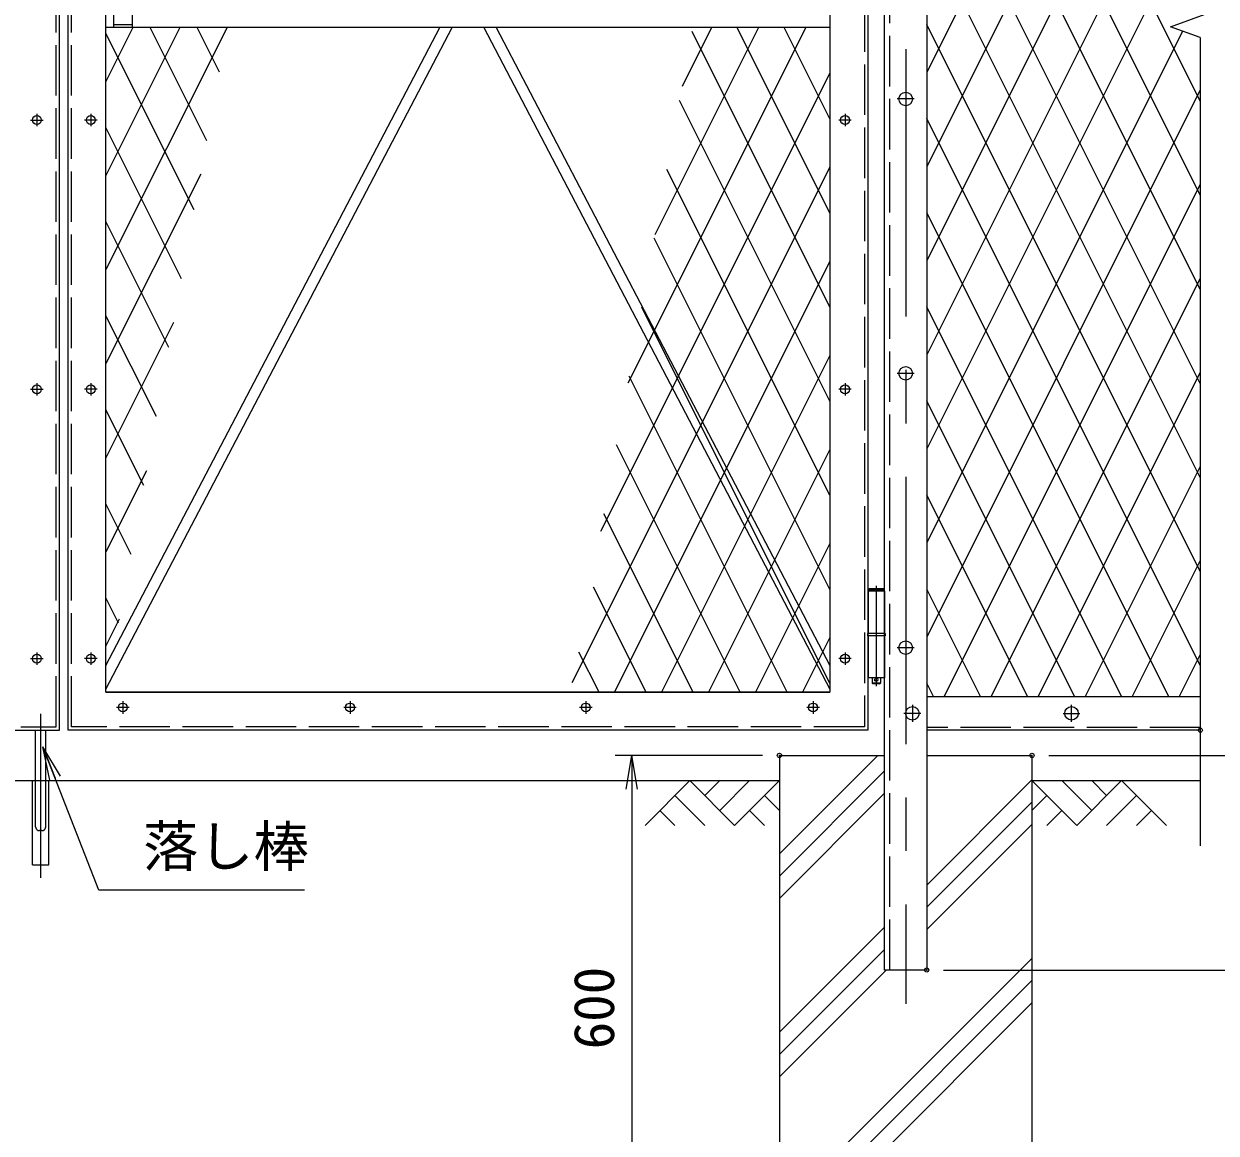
# Model space of a CAD drawing. Units: millimetres at full size; details may follow other scales. Extents: x -4200 to 4200, y -2970 to 2970.
# Drawn here: x 1194 to 2611, y -987 to 331 of the extents above; entities that cross this region are included whole.
import ezdxf
from ezdxf.enums import TextEntityAlignment as Align

# ---------------------------------------------------------------- set-up
doc = ezdxf.new("R2010")
doc.units = ezdxf.units.MM
doc.header["$LTSCALE"] = 10
doc.header["$PDMODE"] = 32
doc.header["$PDSIZE"] = 5
doc.linetypes.add('DASHED', pattern=[7.5, 6, -1.5])
doc.linetypes.add('USER1', pattern=[50.8, 31.75, -6.35, 6.35, -6.35])
for name, color, linetype, lineweight in [('0-1_D-STR1', 1, 'Continuous', 18), ('0-2_D-BMK', 2, 'USER1', 13), ('0-3_D-STR3', 3, 'Continuous', 13), ('0-4_D-STR4', 7, 'Continuous', 18), ('0-5_D-STR-DIM', 7, 'Continuous', 13), ('0-6_D-BGD', 7, 'Continuous', 18), ('0-7_0', 7, 'Continuous', 18), ('0-9_D-DCR-HCH', 7, 'Continuous', 13), ('0-A_D-STR-TXT', 7, 'Continuous', 13), ('0-B_D-STR2', 7, 'Continuous', 13)]:
    doc.layers.add(name, color=color, linetype=linetype, lineweight=lineweight)
doc.layers.add('0-8_Defpoints', color=7, linetype='Continuous')
doc.styles.add('ＭＳ ゴシック', font='')
doc.styles.get('ＭＳ ゴシック').set_extended_font_data('MS Gothic')

# ---------------------------------------------------------------- blocks, each defined once
blk = doc.blocks.new('_Open')
at = {"layer": '0-7_0'}
blk.add_line((-10, 1.667), (0, 0), dxfattribs=at)
blk.add_lwpolyline([(-10, -1.667), (0, 0), (-10, 0)], dxfattribs=at)

msp = doc.modelspace()

# ---------------------------------------------------------------- linework, layer by layer
at = {"layer": '0-1_D-STR1', "linetype": 'DASHED'}
for p, q in [((2222.99, -793.63), (2222.99, 1276.37)), ((1250.99, -504.63), (1250.99, 1257.37)), ((1232.99, -504.63), (1232.99, 1156.37)), ((290.99, -504.63), (1232.99, -504.63)), ((2192.99, -504.63), (1250.99, -504.63)), ((2591.99, -505.63), (2266.99, -505.63))]:
    msp.add_line(p, q, dxfattribs=at)
at = {"layer": '0-1_D-STR1'}
for p, q in [((1291.99, -463.63), (1291.99, 1216.37)), ((2151.99, 1216.37), (2151.99, -463.63)), ((2151.99, 326.37), (1291.99, 326.37)), ((2151.99, -463.63), (1291.99, -463.63)), ((1291.99, -463.63), (2151.99, -463.63)), ((2266.99, -468.63), (2591.99, -468.63)), ((2591.99, -508.63), (2266.99, -508.63))]:
    msp.add_line(p, q, dxfattribs=at)
for points in [[(2266.99, -793.63), (2216.99, -793.63), (2216.99, 1276.37), (2266.99, 1276.37)], [(2196.99, 1261.37), (2196.99, -508.63), (1246.99, -508.63), (1246.99, 1261.37)]]:
    msp.add_lwpolyline(points, close=True, dxfattribs=at)
msp.add_lwpolyline([(286.99, 1261.37), (286.99, -508.63), (1236.99, -508.63), (1236.99, 1156.37)], dxfattribs=at)
at = {"layer": '0-1_D-STR1', "linetype": 'DASHED'}
msp.add_lwpolyline([(1250.99, 1257.37), (2192.99, 1257.37), (2192.99, -504.63)], dxfattribs=at)
at = {"layer": '0-2_D-BMK'}
for p, q in [((2241.99, 1316.37), (2241.99, -833.63)), ((2251.99, 241.37), (2231.99, 241.37)), ((1202.55, 216.37), (1217.43, 216.37)), ((1209.99, 223.81), (1209.99, 208.93)), ((1281.43, 216.37), (1266.55, 216.37)), ((1273.99, 223.81), (1273.99, 208.93)), ((2177.43, 216.37), (2162.55, 216.37)), ((2169.99, 223.81), (2169.99, 208.93)), ((2251.99, -84.63), (2231.99, -84.63)), ((1209.99, -96.19), (1209.99, -111.07)), ((1273.99, -96.19), (1273.99, -111.07)), ((2169.99, -96.19), (2169.99, -111.07)), ((1202.55, -103.63), (1217.43, -103.63)), ((1281.43, -103.63), (1266.55, -103.63)), ((2177.43, -103.63), (2162.55, -103.63)), ((2206.99, -337.23), (2206.99, -456.39)), ((2251.99, -410.63), (2231.99, -410.63)), ((1202.55, -423.63), (1217.43, -423.63)), ((1209.99, -416.19), (1209.99, -431.07)), ((1281.43, -423.63), (1266.55, -423.63)), ((1273.99, -416.19), (1273.99, -431.07)), ((2177.43, -423.63), (2162.55, -423.63)), ((2169.99, -416.19), (2169.99, -431.07)), ((1311.99, -474.19), (1311.99, -489.07)), ((1581.99, -474.19), (1581.99, -489.07)), ((1861.99, -474.19), (1861.99, -489.07)), ((2131.99, -474.19), (2131.99, -489.07)), ((2249.99, -478.63), (2249.99, -498.63)), ((2438.99, -498.63), (2438.99, -478.63)), ((1214.49, -684.27), (1214.49, -489.2)), ((1319.43, -481.63), (1304.55, -481.63)), ((1589.43, -481.63), (1574.55, -481.63)), ((1869.43, -481.63), (1854.55, -481.63)), ((2139.43, -481.63), (2124.55, -481.63)), ((2259.99, -488.63), (2239.99, -488.63)), ((2428.99, -488.63), (2448.99, -488.63))]:
    msp.add_line(p, q, dxfattribs=at)
at = {"layer": '0-3_D-STR3'}
for p, q in [((1300.99, 426.37), (1300.99, 326.37)), ((1322.99, 426.37), (1322.99, 326.37)), ((1291.99, -431.88), (1688.51, 326.37)), ((1291.99, -459.93), (1703.18, 326.37)), ((1740.8, 326.37), (2151.99, -459.93)), ((1755.47, 326.37), (2151.99, -431.88)), ((2216.69, -343.63), (2197.29, -343.63)), ((2197.29, -343.63), (2197.29, -393.63)), ((2197.49, -341.63), (2198.49, -340.63)), ((2197.49, -341.63), (2197.49, -343.63)), ((2197.49, -341.63), (2216.49, -341.63)), ((2215.49, -340.63), (2198.49, -340.63)), ((2215.49, -340.63), (2216.49, -341.63)), ((2216.49, -341.63), (2216.49, -343.63)), ((2216.69, -343.63), (2216.69, -393.63)), ((2217.49, -393.63), (2196.49, -393.63)), ((2196.49, -393.63), (2196.49, -396.63)), ((2217.49, -393.63), (2217.49, -396.63)), ((2217.49, -396.63), (2196.49, -396.63)), ((2197.29, -396.63), (2197.29, -446.63)), ((2216.69, -396.63), (2216.69, -446.63)), ((2216.69, -446.63), (2197.29, -446.63)), ((2201.99, -446.63), (2201.99, -452.63)), ((2202.99, -453.63), (2201.99, -452.63)), ((2211.99, -446.63), (2211.99, -452.63)), ((2210.99, -453.63), (2202.99, -453.63)), ((1208.49, -568.63), (1208.49, -508.63)), ((1220.49, -568.63), (1220.49, -508.63)), ((1204.94, -668.63), (1204.94, -568.63)), ((1224.04, -668.63), (1224.04, -568.63)), ((1204.94, -668.63), (1224.04, -668.63))]:
    msp.add_line(p, q, dxfattribs=at)
at = {"layer": '0-3_D-STR3', "linetype": 'DASHED'}
for p, q in [((1322.99, 329.37), (1300.99, 329.37)), ((1208.49, -623.52), (1208.49, -568.63)), ((1220.49, -623.5), (1220.49, -568.63)), ((1215.99, -628), (1212.99, -628))]:
    msp.add_line(p, q, dxfattribs=at)
at = {"layer": '0-3_D-STR3'}
msp.add_lwpolyline([(2210.99, -453.63), (2211.99, -452.63), (2201.99, -452.63)], dxfattribs=at)
for centre, radius in [((2241.99, 241.37), 8), ((1209.99, 216.37), 5.25), ((1273.99, 216.37), 5.25), ((2169.99, 216.37), 5.25), ((2241.99, -84.63), 8), ((1209.99, -103.63), 5.25), ((1273.99, -103.63), 5.25), ((2169.99, -103.63), 5.25), ((2241.99, -410.63), 8), ((1209.99, -423.63), 5.25), ((1273.99, -423.63), 5.25), ((2169.99, -423.63), 5.25), ((2206.99, -448.63), 2), ((1311.99, -481.63), 5.25), ((1581.99, -481.63), 5.25), ((1861.99, -481.63), 5.25), ((2131.99, -481.63), 5.25), ((2249.99, -488.63), 8), ((2438.99, -488.63), 8)]:
    msp.add_circle(centre, radius, dxfattribs=at)
at = {"layer": '0-3_D-STR3', "linetype": 'DASHED'}
for centre, start, end in [((1212.99, -623.5), 179.99999, 270.00049), ((1215.99, -623.5), 269.99951, 0.00001)]:
    msp.add_arc(centre, 4.5, start, end, dxfattribs=at)
at = {"layer": '0-4_D-STR4'}
for p, q in [((2091.99, -538.63), (2091.99, -1138.63)), ((2091.99, -538.63), (2216.99, -538.63)), ((2266.99, -538.63), (2391.99, -538.63)), ((2391.99, -538.63), (2391.99, -1138.63))]:
    msp.add_line(p, q, dxfattribs=at)
at = {"layer": '0-5_D-STR-DIM'}
for p, q in [((2556.75, 327.12), (2627.23, 352.77)), ((2591.99, 314.29), (2556.75, 327.12)), ((2591.99, 314.29), (2591.99, -645.94)), ((2071.99, -538.63), (1896.77, -538.63)), ((1916.77, -538.63), (1916.77, -1138.63)), ((2411.99, -538.63), (3033.04, -538.63)), ((2411.99, -538.63), (2913.04, -538.63)), ((2411.99, -538.63), (3033.04, -538.63)), ((2286.99, -793.63), (3033.04, -793.63)), ((2286.99, -793.63), (3153.04, -793.63))]:
    msp.add_line(p, q, dxfattribs=at)
at = {"layer": '0-6_D-BGD'}
for p, q in [((391.99, -568.63), (2091.99, -568.63)), ((2391.99, -568.63), (2591.99, -568.63))]:
    msp.add_line(p, q, dxfattribs=at)
at = {"layer": '0-8_Defpoints'}
for p in [(2591.99, -508.63), (2091.99, -538.63), (2391.99, -538.63), (2266.99, -793.63)]:
    msp.add_point(p, dxfattribs=at)
at = {"layer": '0-9_D-DCR-HCH'}
for p, q in [((2091.99, -655.48), (2208.84, -538.63)), ((2091.99, -682), (2216.99, -557)), ((1985.57, -568.63), (1932.36, -621.84)), ((1985.57, -568.63), (2038.78, -621.84)), ((2003.3, -586.37), (2021.04, -568.63)), ((2021.04, -604.11), (2056.52, -568.63)), ((2038.78, -621.84), (2091.99, -568.63)), ((2266.99, -692.62), (2391.99, -567.62)), ((2445.2, -621.84), (2391.99, -568.63)), ((2462.94, -604.11), (2427.47, -568.63)), ((2498.42, -568.63), (2445.2, -621.84)), ((2480.77, -586.46), (2462.94, -568.63)), ((2498.42, -568.63), (2551.63, -621.84)), ((1967.83, -586.37), (2003.47, -621.84)), ((2074.25, -586.37), (2091.99, -604.03)), ((2091.99, -708.52), (2216.99, -583.52)), ((2266.99, -719.13), (2391.99, -594.13)), ((2409.73, -586.37), (2391.99, -604.03)), ((2516.15, -586.37), (2480.52, -621.84)), ((1950.09, -604.11), (1967.91, -621.84)), ((2056.52, -604.11), (2074.34, -621.84)), ((2427.47, -604.11), (2409.65, -621.84)), ((2533.89, -604.11), (2516.07, -621.84)), ((2266.99, -745.65), (2391.99, -620.65)), ((2091.99, -867.62), (2216.99, -742.62)), ((2091.99, -894.13), (2216.99, -769.13)), ((2091.99, -1079.75), (2391.99, -779.75)), ((2091.99, -920.65), (2219.01, -793.63)), ((2091.99, -1106.26), (2391.99, -806.26)), ((2091.99, -1132.78), (2391.99, -832.78))]:
    msp.add_line(p, q, dxfattribs=at)
at = {"layer": '0-A_D-STR-TXT'}
msp.add_lwpolyline([(1528.01, -698.79), (1283.69, -698.79), (1217.9, -530.33)], dxfattribs=at)
at = {"layer": '0-B_D-STR2'}
for p, q in [((2591.99, 922.88), (2266.99, 272.88)), ((2591.99, 238.88), (2266.99, 888.87)), ((2591.99, 811.07), (2266.99, 161.07)), ((2591.99, 127.08), (2266.99, 777.07)), ((2591.99, 699.27), (2266.99, 49.27)), ((2591.99, 15.27), (2266.99, 665.27)), ((2591.99, 587.47), (2266.99, -62.53)), ((2591.99, -96.53), (2266.99, 553.46)), ((2591.99, 475.66), (2266.99, -174.34)), ((2591.99, -208.33), (2266.99, 441.66)), ((1435.83, 326.37), (1291.99, 38.7)), ((1379.92, 326.37), (1291.99, 150.5)), ((1324.02, 326.37), (1291.99, 262.31)), ((1411.81, 191.44), (1344.35, 326.37)), ((1426.79, 273.3), (1400.25, 326.37)), ((2123.22, 326.37), (1911.88, -96.31)), ((2067.32, 326.37), (1944.13, 79.99)), ((2011.42, 326.37), (1976.38, 256.29)), ((2151.99, 105.87), (2041.74, 326.37)), ((2151.99, 217.67), (2097.64, 326.37)), ((2591.99, -320.14), (2266.99, 329.86)), ((1396.84, 109.58), (1291.99, 319.28)), ((2151.99, -5.93), (1988.3, 321.45)), ((2571.02, 321.92), (2266.99, -286.14)), ((2151.99, 272.11), (1879.63, -272.61)), ((2591.99, 252.06), (2266.99, -397.94)), ((2151.99, -117.73), (1973.32, 239.6)), ((2591.99, -431.94), (2266.99, 218.06)), ((1381.87, 27.73), (1291.99, 207.48)), ((2151.99, 160.31), (1845.62, -452.43)), ((2151.99, -229.54), (1958.35, 157.74)), ((1404.63, 152.18), (1291.99, -73.11)), ((2591.99, 140.26), (2287.55, -468.63)), ((2554.44, -468.63), (2266.99, 106.25)), ((1366.9, -54.13), (1291.99, 95.68)), ((2151.99, -341.34), (1943.38, 75.88)), ((2151.99, 48.5), (1895.92, -463.63)), ((2591.99, 28.45), (2343.45, -468.63)), ((2151.99, -453.14), (1928.41, -5.97)), ((2498.53, -468.63), (2266.99, -5.55)), ((1351.92, -135.99), (1291.99, -16.13)), ((1372.38, -24.12), (1291.99, -184.91)), ((2151.99, -63.3), (1951.83, -463.63)), ((2591.99, -83.35), (2399.35, -468.63)), ((2101.33, -463.63), (1913.43, -87.83)), ((2442.63, -468.63), (2266.99, -117.35)), ((1336.95, -217.85), (1291.99, -127.93)), ((2045.43, -463.63), (1898.46, -169.69)), ((2151.99, -175.11), (2007.73, -463.63)), ((2591.99, -195.16), (2455.25, -468.63)), ((1340.14, -200.42), (1291.99, -296.71)), ((1321.98, -299.7), (1291.99, -239.73)), ((2386.73, -468.63), (2266.99, -229.15)), ((1989.53, -463.63), (1883.49, -251.55)), ((2151.99, -286.91), (2063.63, -463.63)), ((2591.99, -306.96), (2511.15, -468.63)), ((1933.63, -463.63), (1871.1, -338.58)), ((1307, -381.56), (1291.99, -351.54)), ((2330.83, -468.63), (2266.99, -340.96)), ((1307.89, -376.72), (1291.99, -408.52)), ((2151.99, -398.71), (2119.53, -463.63)), ((1877.72, -463.63), (1853.82, -415.82)), ((2591.99, -418.76), (2567.06, -468.63)), ((2274.93, -468.63), (2266.99, -452.76))]:
    msp.add_line(p, q, dxfattribs=at)

# ---------------------------------------------------------------- block references
at = {"layer": '0-5_D-STR-DIM', "xscale": 4, "yscale": 4, "rotation": 90}
msp.add_blockref('_Open', (1916.77, -538.63), dxfattribs=at)
at = {"layer": '0-A_D-STR-TXT', "xscale": 4, "yscale": 4, "rotation": 111.33342}
msp.add_blockref('_Open', (1217.17, -528.46), dxfattribs=at)

# ---------------------------------------------------------------- texts
at = {"layer": '0-5_D-STR-DIM', "style": 'ＭＳ ゴシック'}
msp.add_text('600', height=48.09, rotation=90, dxfattribs=at).set_placement((1910.03, -887.9), align=Align.BOTTOM_LEFT)
at = {"layer": '0-A_D-STR-TXT', "style": 'ＭＳ ゴシック'}
msp.add_text('落し棒', height=48.09, dxfattribs=at).set_placement((1336.14, -685.06), align=Align.BOTTOM_LEFT)

doc.saveas('drawing.dxf')
